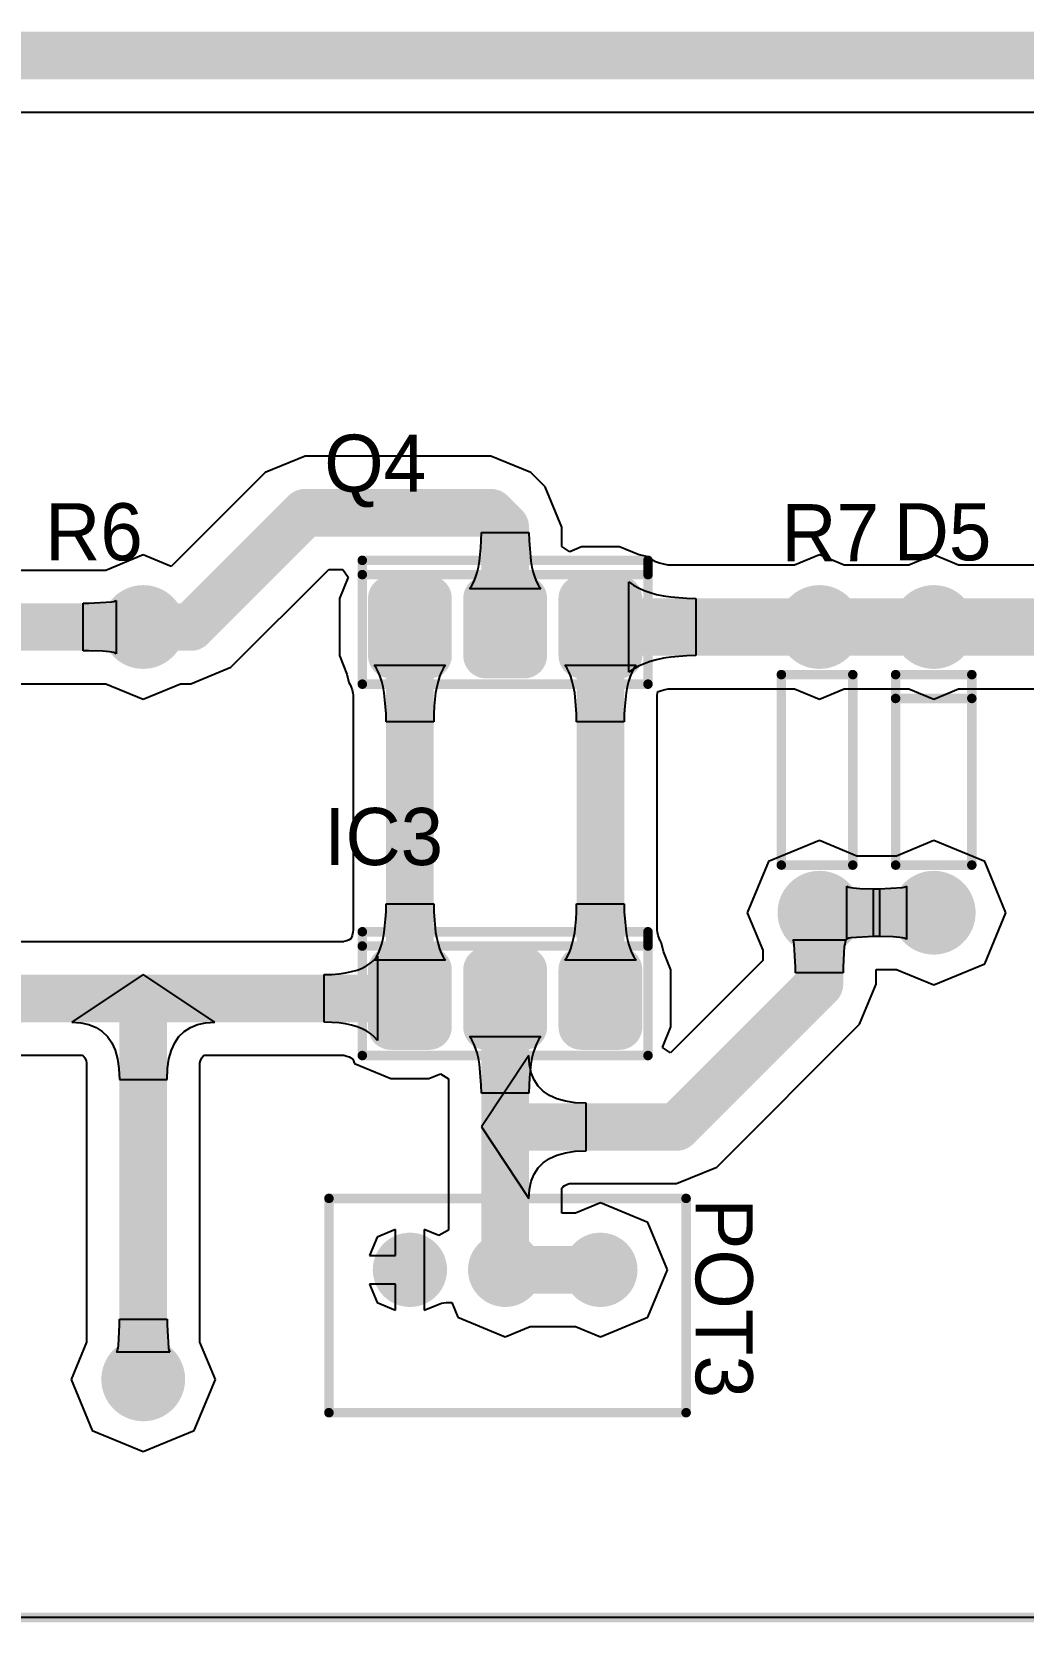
# Model space of a CAD drawing. Extents: x 0.99 to 6.92, y 0.99 to 4.95.
# Drawn here: x 2.013 to 3.054, y 0.995 to 2.665 of the extents above; entities that cross this region are included whole.
import ezdxf

# ---------------------------------------------------------------- set-up
doc = ezdxf.new("R2010")
doc.units = 0
doc.header["$MEASUREMENT"] = 0
for name, color, linetype in [('BOTTOMLAYER', 5, 'CONTINUOUS'), ('BOTTOMSOLDER', 6, 'CONTINUOUS'), ('MECHANICAL1', 6, 'CONTINUOUS'), ('MULTILAYER', 9, 'CONTINUOUS'), ('PADHOLELAYER', 156, 'CONTINUOUS'), ('TOPLAYER', 1, 'CONTINUOUS'), ('TOPOVERLAY', 2, 'CONTINUOUS'), ('TOPSOLDER', 216, 'CONTINUOUS')]:
    doc.layers.add(name, color=color, linetype=linetype)

msp = doc.modelspace()

# ---------------------------------------------------------------- linework, layer by layer
at = {"layer": 'BOTTOMLAYER'}
for p, q in [((1.8397, 2.5805), (3.4624, 2.5805)), ((2.3, 2.2195), (2.2579, 2.2021)), ((2.495, 2.2195), (2.3, 2.2195)), ((2.5371, 2.2021), (2.495, 2.2195)), ((2.2579, 2.2021), (2.1594, 2.1036)), ((2.5521, 2.1871), (2.5371, 2.2021)), ((2.5695, 2.145), (2.5521, 2.1871)), ((2.4849, 2.131), (2.485, 2.1394)), ((2.485, 2.1394), (2.535, 2.1394)), ((2.535, 2.1394), (2.5351, 2.131)), ((2.5695, 2.1246), (2.5695, 2.145)), ((2.483, 2.1091), (2.4845, 2.1232)), ((2.4845, 2.1232), (2.4849, 2.131)), ((2.5351, 2.131), (2.537, 2.1091)), ((2.5778, 2.1191), (2.5695, 2.1246)), ((2.59, 2.1241), (2.5778, 2.1191)), ((2.63, 2.1241), (2.59, 2.1241)), ((2.6496, 2.116), (2.63, 2.1241)), ((2.13, 2.1158), (2.0908, 2.0995)), ((2.1594, 2.1036), (2.13, 2.1158)), ((2.4819, 2.1029), (2.483, 2.1091)), ((2.537, 2.1091), (2.5381, 2.1029)), ((2.6585, 2.1141), (2.6496, 2.116)), ((2.662, 2.1116), (2.6585, 2.1141)), ((2.6647, 2.1101), (2.662, 2.1116)), ((2.668, 2.1086), (2.6647, 2.1101)), ((2.672, 2.1072), (2.668, 2.1086)), ((2.6767, 2.1059), (2.672, 2.1072)), ((2.681, 2.1049), (2.6767, 2.1059)), ((2.8139, 2.1049), (2.681, 2.1049)), ((2.84, 2.1158), (2.8139, 2.1049)), ((2.8661, 2.1049), (2.84, 2.1158)), ((2.9339, 2.1049), (2.8661, 2.1049)), ((2.96, 2.1158), (2.9339, 2.1049)), ((2.9861, 2.1049), (2.96, 2.1158)), ((3.48, 2.1049), (2.9861, 2.1049)), ((2.0908, 2.0995), (1.8492, 2.0995)), ((2.2221, 1.9979), (2.3247, 2.1005)), ((2.3247, 2.1005), (2.3395, 2.1005)), ((2.3451, 2.0922), (2.3359, 2.07)), ((2.3395, 2.1005), (2.3451, 2.0922)), ((2.475, 2.0835), (2.4771, 2.0876)), ((2.4771, 2.0876), (2.4789, 2.0921)), ((2.4789, 2.0921), (2.4805, 2.0973)), ((2.4805, 2.0973), (2.4819, 2.1029)), ((2.5381, 2.1029), (2.5395, 2.0973)), ((2.5395, 2.0973), (2.5411, 2.0921)), ((2.5411, 2.0921), (2.5429, 2.0876)), ((2.5429, 2.0876), (2.545, 2.0835)), ((2.4726, 2.08), (2.475, 2.0835)), ((2.5474, 2.08), (2.4726, 2.08)), ((2.545, 2.0835), (2.5474, 2.08)), ((2.64, 1.9926), (2.64, 2.0874)), ((2.64, 2.0874), (2.6448, 2.0841)), ((2.6448, 2.0841), (2.6501, 2.0811)), ((2.6501, 2.0811), (2.6558, 2.0785)), ((2.6558, 2.0785), (2.6621, 2.0763)), ((2.6621, 2.0763), (2.6688, 2.0743)), ((2.6688, 2.0743), (2.6761, 2.0728)), ((2.6761, 2.0728), (2.6838, 2.0716)), ((2.6838, 2.0716), (2.7008, 2.0702)), ((2.0668, 2.015), (2.0668, 2.065)), ((2.0668, 2.065), (2.0728, 2.065)), ((2.0728, 2.065), (2.0971, 2.0665)), ((2.0971, 2.0665), (2.0991, 2.0669)), ((2.0991, 2.0669), (2.1006, 2.0674)), ((2.1006, 2.0674), (2.1014, 2.068)), ((2.1014, 2.068), (2.1014, 2.012)), ((2.3359, 2.07), (2.3359, 2.01)), ((2.7008, 2.0702), (2.7101, 2.07)), ((2.7101, 2.07), (2.7101, 2.01)), ((2.0728, 2.015), (2.0668, 2.015)), ((2.0875, 2.0145), (2.0728, 2.015)), ((2.0945, 2.0139), (2.0875, 2.0145)), ((2.0971, 2.0135), (2.0945, 2.0139)), ((2.0991, 2.0131), (2.0971, 2.0135)), ((2.1006, 2.0126), (2.0991, 2.0131)), ((2.1014, 2.012), (2.1006, 2.0126)), ((2.3359, 2.01), (2.3439, 1.9906)), ((2.6688, 2.0057), (2.6621, 2.0037)), ((2.6761, 2.0072), (2.6688, 2.0057)), ((2.6838, 2.0084), (2.6761, 2.0072)), ((2.7008, 2.0098), (2.6838, 2.0084)), ((2.7101, 2.01), (2.7008, 2.0098)), ((2.18, 1.9805), (2.2221, 1.9979)), ((2.3439, 1.9906), (2.3457, 1.9819)), ((2.375, 1.9965), (2.3726, 2)), ((2.3726, 2), (2.4474, 2)), ((2.3771, 1.9924), (2.375, 1.9965)), ((2.3789, 1.9879), (2.3771, 1.9924)), ((2.3805, 1.9827), (2.3789, 1.9879)), ((2.4411, 1.9879), (2.4395, 1.9827)), ((2.4429, 1.9924), (2.4411, 1.9879)), ((2.445, 1.9965), (2.4429, 1.9924)), ((2.4474, 2), (2.445, 1.9965)), ((2.575, 1.9965), (2.5726, 2)), ((2.5726, 2), (2.6474, 2)), ((2.5771, 1.9924), (2.575, 1.9965)), ((2.5789, 1.9879), (2.5771, 1.9924)), ((2.5805, 1.9827), (2.5789, 1.9879)), ((2.6411, 1.9879), (2.6395, 1.9827)), ((2.6448, 1.9959), (2.64, 1.9926)), ((2.6429, 1.9924), (2.6411, 1.9879)), ((2.645, 1.9965), (2.6429, 1.9924)), ((2.6501, 1.9989), (2.6448, 1.9959)), ((2.6474, 2), (2.645, 1.9965)), ((2.6558, 2.0015), (2.6501, 1.9989)), ((2.6621, 2.0037), (2.6558, 2.0015)), ((1.8492, 1.9805), (2.0908, 1.9805)), ((2.0908, 1.9805), (2.13, 1.9642)), ((2.13, 1.9642), (2.1692, 1.9805)), ((2.1692, 1.9805), (2.18, 1.9805)), ((2.3457, 1.9819), (2.347, 1.9799)), ((2.347, 1.9799), (2.3476, 1.9788)), ((2.3476, 1.9788), (2.3484, 1.9769)), ((2.3484, 1.9769), (2.3492, 1.9741)), ((2.3492, 1.9741), (2.3501, 1.9704)), ((2.3819, 1.9771), (2.3805, 1.9827)), ((2.383, 1.9709), (2.3819, 1.9771)), ((2.3849, 1.949), (2.383, 1.9709)), ((2.437, 1.9709), (2.4355, 1.9568)), ((2.4381, 1.9771), (2.437, 1.9709)), ((2.4395, 1.9827), (2.4381, 1.9771)), ((2.5819, 1.9771), (2.5805, 1.9827)), ((2.583, 1.9709), (2.5819, 1.9771)), ((2.5849, 1.949), (2.583, 1.9709)), ((2.637, 1.9709), (2.6355, 1.9568)), ((2.6381, 1.9771), (2.637, 1.9709)), ((2.6395, 1.9827), (2.6381, 1.9771)), ((2.6699, 1.9704), (2.6703, 1.9722)), ((2.6703, 1.9722), (2.672, 1.9728)), ((2.672, 1.9728), (2.6767, 1.9741)), ((2.6767, 1.9741), (2.681, 1.9751)), ((2.681, 1.9751), (2.8139, 1.9751)), ((2.8139, 1.9751), (2.84, 1.9642)), ((2.84, 1.9642), (2.8661, 1.9751)), ((2.8661, 1.9751), (2.9339, 1.9751)), ((2.9339, 1.9751), (2.96, 1.9642)), ((2.96, 1.9642), (2.9861, 1.9751)), ((2.9861, 1.9751), (3.2308, 1.9751)), ((2.3501, 1.9704), (2.3505, 1.9684)), ((2.3505, 1.9684), (2.3505, 1.7216)), ((2.4355, 1.9568), (2.4351, 1.949)), ((2.6355, 1.9568), (2.6351, 1.949)), ((2.6695, 1.9684), (2.6699, 1.9704)), ((2.6695, 1.7216), (2.6695, 1.9684)), ((2.385, 1.9406), (2.3849, 1.949)), ((2.435, 1.9406), (2.385, 1.9406)), ((2.4351, 1.949), (2.435, 1.9406)), ((2.585, 1.9406), (2.5849, 1.949)), ((2.635, 1.9406), (2.585, 1.9406)), ((2.6351, 1.949), (2.635, 1.9406)), ((2.84, 1.8158), (2.7864, 1.7936)), ((2.8792, 1.7995), (2.84, 1.8158)), ((2.96, 1.8158), (2.9208, 1.7995)), ((3.0136, 1.7936), (2.96, 1.8158)), ((2.7864, 1.7936), (2.7642, 1.74)), ((2.9208, 1.7995), (2.8792, 1.7995)), ((3.0358, 1.74), (3.0136, 1.7936)), ((2.8686, 1.712), (2.8686, 1.768)), ((2.8686, 1.768), (2.8694, 1.7674)), ((2.8694, 1.7674), (2.8709, 1.7669)), ((2.8709, 1.7669), (2.8729, 1.7665)), ((2.8729, 1.7665), (2.8755, 1.7661)), ((2.8755, 1.7661), (2.8825, 1.7655)), ((2.8825, 1.7655), (2.8972, 1.765)), ((2.8968, 1.715), (2.8968, 1.765)), ((2.8968, 1.765), (2.9028, 1.765)), ((2.8972, 1.765), (2.9032, 1.765)), ((2.9028, 1.765), (2.9271, 1.7665)), ((2.9032, 1.765), (2.9032, 1.715)), ((2.9271, 1.7665), (2.9291, 1.7669)), ((2.9291, 1.7669), (2.9306, 1.7674)), ((2.9306, 1.7674), (2.9314, 1.768)), ((2.9314, 1.768), (2.9314, 1.712)), ((2.3845, 1.7332), (2.3849, 1.741)), ((2.3849, 1.741), (2.385, 1.7494)), ((2.385, 1.7494), (2.435, 1.7494)), ((2.435, 1.7494), (2.4351, 1.741)), ((2.4351, 1.741), (2.437, 1.7191)), ((2.5845, 1.7332), (2.5849, 1.741)), ((2.5849, 1.741), (2.585, 1.7494)), ((2.585, 1.7494), (2.635, 1.7494)), ((2.635, 1.7494), (2.6351, 1.741)), ((2.6351, 1.741), (2.637, 1.7191)), ((2.7642, 1.74), (2.7805, 1.7008)), ((3.0136, 1.6864), (3.0358, 1.74)), ((2.3505, 1.7216), (2.3501, 1.7196)), ((2.383, 1.7191), (2.3845, 1.7332)), ((2.583, 1.7191), (2.5845, 1.7332)), ((2.6699, 1.7196), (2.6695, 1.7216)), ((2.3405, 1.7095), (1.8361, 1.7095)), ((2.3407, 1.7096), (2.3405, 1.7095)), ((2.3439, 1.7105), (2.3407, 1.7096)), ((2.3463, 1.7115), (2.3439, 1.7105)), ((2.348, 1.7124), (2.3463, 1.7115)), ((2.3481, 1.7124), (2.348, 1.7124)), ((2.3484, 1.7131), (2.3481, 1.7124)), ((2.3492, 1.7159), (2.3484, 1.7131)), ((2.3501, 1.7196), (2.3492, 1.7159)), ((2.3789, 1.7021), (2.3805, 1.7073)), ((2.3805, 1.7073), (2.3819, 1.7129)), ((2.3819, 1.7129), (2.383, 1.7191)), ((2.437, 1.7191), (2.4381, 1.7129)), ((2.4381, 1.7129), (2.4395, 1.7073)), ((2.4395, 1.7073), (2.4411, 1.7021)), ((2.5789, 1.7021), (2.5805, 1.7073)), ((2.5805, 1.7073), (2.5819, 1.7129)), ((2.5819, 1.7129), (2.583, 1.7191)), ((2.637, 1.7191), (2.6381, 1.7129)), ((2.6381, 1.7129), (2.6395, 1.7073)), ((2.6395, 1.7073), (2.6411, 1.7021)), ((2.6708, 1.7159), (2.6699, 1.7196)), ((2.6716, 1.7131), (2.6708, 1.7159)), ((2.6724, 1.7112), (2.6716, 1.7131)), ((2.673, 1.7101), (2.6724, 1.7112)), ((2.6743, 1.7081), (2.673, 1.7101)), ((2.6761, 1.6994), (2.6743, 1.7081)), ((2.8126, 1.7106), (2.812, 1.7114)), ((2.812, 1.7114), (2.868, 1.7114)), ((2.8131, 1.7091), (2.8126, 1.7106)), ((2.8135, 1.7071), (2.8131, 1.7091)), ((2.815, 1.6828), (2.8135, 1.7071)), ((2.8661, 1.7045), (2.8655, 1.6975)), ((2.8665, 1.7071), (2.8661, 1.7045)), ((2.8669, 1.7091), (2.8665, 1.7071)), ((2.8674, 1.7106), (2.8669, 1.7091)), ((2.868, 1.7114), (2.8674, 1.7106)), ((2.8694, 1.7126), (2.8686, 1.712)), ((2.8709, 1.7131), (2.8694, 1.7126)), ((2.8729, 1.7135), (2.8709, 1.7131)), ((2.8972, 1.715), (2.8729, 1.7135)), ((2.9028, 1.715), (2.8968, 1.715)), ((2.9032, 1.715), (2.8972, 1.715)), ((2.9175, 1.7145), (2.9028, 1.715)), ((2.9245, 1.7139), (2.9175, 1.7145)), ((2.9271, 1.7135), (2.9245, 1.7139)), ((2.9291, 1.7131), (2.9271, 1.7135)), ((2.9306, 1.7126), (2.9291, 1.7131)), ((2.9314, 1.712), (2.9306, 1.7126)), ((2.3646, 1.6844), (2.3689, 1.6873)), ((2.3689, 1.6873), (2.3726, 1.6905)), ((2.3726, 1.6905), (2.3758, 1.6942)), ((2.3726, 1.69), (2.375, 1.6935)), ((2.4474, 1.69), (2.3726, 1.69)), ((2.375, 1.6935), (2.3771, 1.6976)), ((2.3758, 1.6942), (2.3758, 1.6058)), ((2.3771, 1.6976), (2.3789, 1.7021)), ((2.4411, 1.7021), (2.4429, 1.6976)), ((2.4429, 1.6976), (2.445, 1.6935)), ((2.445, 1.6935), (2.4474, 1.69)), ((2.5726, 1.69), (2.575, 1.6935)), ((2.6474, 1.69), (2.5726, 1.69)), ((2.575, 1.6935), (2.5771, 1.6976)), ((2.5771, 1.6976), (2.5789, 1.7021)), ((2.6411, 1.7021), (2.6429, 1.6976)), ((2.6429, 1.6976), (2.645, 1.6935)), ((2.645, 1.6935), (2.6474, 1.69)), ((2.6841, 1.68), (2.6761, 1.6994)), ((2.7805, 1.6897), (2.6837, 1.5929)), ((2.7805, 1.7008), (2.7805, 1.6897)), ((2.8655, 1.6975), (2.865, 1.6828)), ((2.13, 1.675), (2.055, 1.625)), ((2.205, 1.625), (2.13, 1.675)), ((2.13, 1.675), (2.13, 1.675)), ((2.13, 1.675), (2.13, 1.675)), ((2.13, 1.675), (2.13, 1.675)), ((2.13, 1.675), (2.13, 1.675)), ((2.13, 1.675), (2.13, 1.675)), ((2.13, 1.675), (2.13, 1.675)), ((2.13, 1.675), (2.13, 1.675)), ((2.13, 1.675), (2.13, 1.675)), ((2.13, 1.675), (2.13, 1.675)), ((2.13, 1.675), (2.13, 1.675)), ((2.3199, 1.675), (2.3279, 1.6752)), ((2.3199, 1.625), (2.3199, 1.675)), ((2.3279, 1.6752), (2.3354, 1.6758)), ((2.3354, 1.6758), (2.3423, 1.6767)), ((2.3423, 1.6767), (2.3486, 1.6781)), ((2.3486, 1.6781), (2.3545, 1.6798)), ((2.3545, 1.6798), (2.3598, 1.6819)), ((2.3598, 1.6819), (2.3646, 1.6844)), ((2.6841, 1.62), (2.6841, 1.68)), ((2.815, 1.6768), (2.815, 1.6828)), ((2.865, 1.6768), (2.815, 1.6768)), ((2.865, 1.6828), (2.865, 1.6768)), ((2.8995, 1.665), (2.8995, 1.6805)), ((2.8995, 1.6805), (2.9208, 1.6805)), ((2.9208, 1.6805), (2.96, 1.6642)), ((2.96, 1.6642), (3.0136, 1.6864)), ((2.8821, 1.6229), (2.8995, 1.665)), ((2.055, 1.625), (2.0645, 1.6244)), ((2.0645, 1.6244), (2.073, 1.6226)), ((2.073, 1.6226), (2.0805, 1.6196)), ((2.1795, 1.6196), (2.187, 1.6226)), ((2.187, 1.6226), (2.1955, 1.6244)), ((2.1955, 1.6244), (2.205, 1.625)), ((2.3279, 1.6248), (2.3199, 1.625)), ((2.3354, 1.6242), (2.3279, 1.6248)), ((2.3423, 1.6233), (2.3354, 1.6242)), ((2.3486, 1.6219), (2.3423, 1.6233)), ((2.3545, 1.6202), (2.3486, 1.6219)), ((2.3598, 1.6181), (2.3545, 1.6202)), ((2.6752, 1.5986), (2.6841, 1.62)), ((2.7321, 1.4729), (2.8821, 1.6229)), ((2.0805, 1.6196), (2.087, 1.6154)), ((2.087, 1.6154), (2.0925, 1.61)), ((2.0925, 1.61), (2.097, 1.6034)), ((2.097, 1.6034), (2.1005, 1.5956)), ((2.1595, 1.5956), (2.163, 1.6034)), ((2.163, 1.6034), (2.1675, 1.61)), ((2.1675, 1.61), (2.173, 1.6154)), ((2.173, 1.6154), (2.1795, 1.6196)), ((2.3646, 1.6156), (2.3598, 1.6181)), ((2.3689, 1.6127), (2.3646, 1.6156)), ((2.3726, 1.6095), (2.3689, 1.6127)), ((2.3758, 1.6058), (2.3726, 1.6095)), ((2.475, 1.6065), (2.4726, 1.61)), ((2.4726, 1.61), (2.5474, 1.61)), ((2.4771, 1.6024), (2.475, 1.6065)), ((2.545, 1.6065), (2.5429, 1.6024)), ((2.5474, 1.61), (2.545, 1.6065)), ((1.8361, 1.5905), (2.0658, 1.5905)), ((2.0658, 1.5905), (2.0666, 1.5899)), ((2.0666, 1.5899), (2.0675, 1.5891)), ((2.0675, 1.5891), (2.0686, 1.5875)), ((2.0686, 1.5875), (2.0699, 1.5845)), ((2.1005, 1.5956), (2.103, 1.5866)), ((2.103, 1.5866), (2.1045, 1.5764)), ((2.1555, 1.5764), (2.157, 1.5866)), ((2.157, 1.5866), (2.1595, 1.5956)), ((2.1901, 1.5845), (2.1914, 1.5875)), ((2.1914, 1.5875), (2.1925, 1.5891)), ((2.1925, 1.5891), (2.1934, 1.5899)), ((2.1934, 1.5899), (2.1942, 1.5905)), ((2.1942, 1.5905), (2.3405, 1.5905)), ((2.3405, 1.5905), (2.3407, 1.5904)), ((2.3407, 1.5904), (2.3439, 1.5895)), ((2.3439, 1.5895), (2.3463, 1.5885)), ((2.3463, 1.5885), (2.348, 1.5876)), ((2.348, 1.5876), (2.349, 1.5869)), ((2.349, 1.5869), (2.3497, 1.5864)), ((2.4789, 1.5979), (2.4771, 1.6024)), ((2.4805, 1.5927), (2.4789, 1.5979)), ((2.4819, 1.5871), (2.4805, 1.5927)), ((2.483, 1.5809), (2.4819, 1.5871)), ((2.535, 1.59), (2.485, 1.515)), ((2.5356, 1.5805), (2.535, 1.59)), ((2.5381, 1.5871), (2.537, 1.5809)), ((2.5395, 1.5927), (2.5381, 1.5871)), ((2.5411, 1.5979), (2.5395, 1.5927)), ((2.5429, 1.6024), (2.5411, 1.5979)), ((2.6837, 1.5929), (2.6752, 1.5986)), ((2.0699, 1.5845), (2.0705, 1.5824)), ((2.0705, 1.5824), (2.0705, 1.2892)), ((2.1045, 1.5764), (2.105, 1.565)), ((2.155, 1.565), (2.1555, 1.5764)), ((2.1895, 1.5824), (2.1901, 1.5845)), ((2.1895, 1.2892), (2.1895, 1.5824)), ((2.3497, 1.5864), (2.3499, 1.5861)), ((2.3499, 1.5861), (2.3517, 1.5817)), ((2.3517, 1.5817), (2.39, 1.5659)), ((2.43, 1.5659), (2.4422, 1.5709)), ((2.4422, 1.5709), (2.4505, 1.5654)), ((2.4849, 1.559), (2.483, 1.5809)), ((2.537, 1.5809), (2.5355, 1.5668)), ((2.5374, 1.572), (2.5356, 1.5805)), ((2.5404, 1.5645), (2.5374, 1.572)), ((2.105, 1.565), (2.155, 1.565)), ((2.39, 1.5659), (2.43, 1.5659)), ((2.4505, 1.5654), (2.4505, 1.515)), ((2.485, 1.5506), (2.4849, 1.559)), ((2.5351, 1.559), (2.535, 1.5506)), ((2.5355, 1.5668), (2.5351, 1.559)), ((2.5446, 1.558), (2.5404, 1.5645)), ((2.55, 1.5525), (2.5446, 1.558)), ((2.535, 1.5506), (2.485, 1.5506)), ((2.5566, 1.548), (2.55, 1.5525)), ((2.5644, 1.5445), (2.5566, 1.548)), ((2.5734, 1.542), (2.5644, 1.5445)), ((2.5836, 1.5405), (2.5734, 1.542)), ((2.595, 1.54), (2.5836, 1.5405)), ((2.595, 1.49), (2.595, 1.54)), ((2.4505, 1.515), (2.4505, 1.4065)), ((2.485, 1.515), (2.485, 1.515)), ((2.485, 1.515), (2.485, 1.515)), ((2.485, 1.515), (2.485, 1.515)), ((2.485, 1.515), (2.485, 1.515)), ((2.485, 1.515), (2.485, 1.515)), ((2.485, 1.515), (2.485, 1.515)), ((2.485, 1.515), (2.485, 1.515)), ((2.485, 1.515), (2.485, 1.515)), ((2.485, 1.515), (2.485, 1.515)), ((2.485, 1.515), (2.485, 1.515)), ((2.485, 1.515), (2.535, 1.44)), ((2.5644, 1.4855), (2.5734, 1.488)), ((2.5734, 1.488), (2.5836, 1.4895)), ((2.5836, 1.4895), (2.595, 1.49)), ((2.5404, 1.4655), (2.5446, 1.472)), ((2.5446, 1.472), (2.55, 1.4775)), ((2.55, 1.4775), (2.5566, 1.482)), ((2.5566, 1.482), (2.5644, 1.4855)), ((2.69, 1.4555), (2.7321, 1.4729)), ((2.5356, 1.4495), (2.5374, 1.458)), ((2.5374, 1.458), (2.5404, 1.4655)), ((2.5709, 1.4525), (2.5725, 1.4536)), ((2.5725, 1.4536), (2.5755, 1.4549)), ((2.5755, 1.4549), (2.5776, 1.4555)), ((2.5776, 1.4555), (2.69, 1.4555)), ((2.535, 1.44), (2.5356, 1.4495)), ((2.5695, 1.4508), (2.5701, 1.4516)), ((2.5695, 1.4245), (2.5695, 1.4508)), ((2.5701, 1.4516), (2.5709, 1.4525)), ((2.5839, 1.4245), (2.5695, 1.4245)), ((2.61, 1.4354), (2.5839, 1.4245)), ((2.6597, 1.4147), (2.61, 1.4354)), ((2.395, 1.4075), (2.3756, 1.3994)), ((2.395, 1.38), (2.395, 1.4075)), ((2.4405, 1.4011), (2.425, 1.4075)), ((2.425, 1.4075), (2.425, 1.365)), ((2.4505, 1.4065), (2.4405, 1.4011)), ((2.6804, 1.365), (2.6597, 1.4147)), ((2.3756, 1.3994), (2.3675, 1.38)), ((2.3675, 1.38), (2.395, 1.38)), ((2.425, 1.365), (2.425, 1.3225)), ((2.6597, 1.3153), (2.6804, 1.365)), ((2.395, 1.35), (2.3675, 1.35)), ((2.3675, 1.35), (2.3756, 1.3306)), ((2.395, 1.3225), (2.395, 1.35)), ((2.3756, 1.3306), (2.395, 1.3225)), ((2.425, 1.3225), (2.4433, 1.3301)), ((2.4433, 1.3301), (2.4481, 1.3306)), ((2.4481, 1.3306), (2.4539, 1.3306)), ((2.4539, 1.3306), (2.4603, 1.3153)), ((2.1045, 1.2925), (2.105, 1.3072)), ((2.105, 1.3132), (2.155, 1.3132)), ((2.105, 1.3072), (2.105, 1.3132)), ((2.155, 1.3132), (2.155, 1.3072)), ((2.155, 1.3072), (2.1565, 1.2829)), ((2.4603, 1.3153), (2.51, 1.2946)), ((2.51, 1.2946), (2.5361, 1.3055)), ((2.5361, 1.3055), (2.5839, 1.3055)), ((2.5839, 1.3055), (2.61, 1.2946)), ((2.61, 1.2946), (2.6597, 1.3153)), ((2.0705, 1.2892), (2.0542, 1.25)), ((2.1039, 1.2855), (2.1045, 1.2925)), ((2.2058, 1.25), (2.1895, 1.2892)), ((2.102, 1.2786), (2.1026, 1.2794)), ((2.158, 1.2786), (2.102, 1.2786)), ((2.1026, 1.2794), (2.1031, 1.2809)), ((2.1031, 1.2809), (2.1035, 1.2829)), ((2.1035, 1.2829), (2.1039, 1.2855)), ((2.1565, 1.2829), (2.1569, 1.2809)), ((2.1569, 1.2809), (2.1574, 1.2794)), ((2.1574, 1.2794), (2.158, 1.2786)), ((2.0542, 1.25), (2.0764, 1.1964)), ((2.1836, 1.1964), (2.2058, 1.25)), ((2.0764, 1.1964), (2.13, 1.1742)), ((2.13, 1.1742), (2.1836, 1.1964)), ((6.91, 1), (1, 1))]:
    msp.add_line(p, q, dxfattribs=at)
for points, const_width in [([(1.825, 2.64), (3.53, 2.64)], 0.05), ([(2.18, 2.04), (2.3, 2.16)], 0.05), ([(2.3, 2.16), (2.495, 2.16)], 0.05), ([(2.495, 2.16), (2.51, 2.145)], 0.05), ([(2.51, 2.04), (2.51, 2.145)], 0.05), ([(1.81, 2.04), (2.13, 2.04)], 0.05), ([(2.13, 2.04), (2.18, 2.04)], 0.05), ([(2.41, 1.65), (2.41, 2.04)], 0.05), ([(2.61, 2.04), (2.84, 2.04)], 0.06), ([(2.61, 1.65), (2.61, 2.04)], 0.05), ([(2.84, 2.04), (2.96, 2.04)], 0.06), ([(2.96, 2.04), (3.27, 2.04)], 0.06), ([(2.84, 1.74), (2.96, 1.74)], 0.05), ([(2.84, 1.665), (2.84, 1.74)], 0.05), ([(2.69, 1.515), (2.84, 1.665)], 0.05), ([(1.81, 1.65), (2.13, 1.65)], 0.05), ([(2.13, 1.65), (2.41, 1.65)], 0.05), ([(2.13, 1.25), (2.13, 1.65)], 0.05), ([(2.51, 1.515), (2.51, 1.65)], 0.05), ([(2.51, 1.515), (2.69, 1.515)], 0.05), ([(2.51, 1.365), (2.51, 1.515)], 0.05), ([(2.51, 1.365), (2.61, 1.365)], 0.05)]:
    msp.add_lwpolyline(points, dxfattribs=dict(at, const_width=const_width))
for points, const_width in [([(2.2875, 2.16, 1), (2.3125, 2.16, 1)], 0.025), ([(2.2875, 2.16, 1), (2.3125, 2.16, 1)], 0.025), ([(2.4825, 2.16, 1), (2.5075, 2.16, 1)], 0.025), ([(2.4825, 2.16, 1), (2.5075, 2.16, 1)], 0.025), ([(2.4975, 2.145, 1), (2.5225, 2.145, 1)], 0.025), ([(2.4975, 2.145, 1), (2.5225, 2.145, 1)], 0.025), ([(2.38, 2.07, 1), (2.4, 2.07, 1)], 0.02), ([(2.42, 2.07, 1), (2.44, 2.07, 1)], 0.02), ([(2.48, 2.07, 1), (2.5, 2.07, 1)], 0.02), ([(2.52, 2.07, 1), (2.54, 2.07, 1)], 0.02), ([(2.58, 2.07, 1), (2.6, 2.07, 1)], 0.02), ([(2.62, 2.07, 1), (2.64, 2.07, 1)], 0.02), ([(2.11, 2.04, 1), (2.15, 2.04, 1)], 0.04), ([(2.82, 2.04, 1), (2.86, 2.04, 1)], 0.04), ([(2.94, 2.04, 1), (2.98, 2.04, 1)], 0.04), ([(2.1175, 2.04, 1), (2.1425, 2.04, 1)], 0.025), ([(2.1175, 2.04, 1), (2.1425, 2.04, 1)], 0.025), ([(2.1675, 2.04, 1), (2.1925, 2.04, 1)], 0.025), ([(2.1675, 2.04, 1), (2.1925, 2.04, 1)], 0.025), ([(2.3975, 2.04, 1), (2.4225, 2.04, 1)], 0.025), ([(2.4975, 2.04, 1), (2.5225, 2.04, 1)], 0.025), ([(2.595, 2.04, 1), (2.625, 2.04, 1)], 0.03), ([(2.5975, 2.04, 1), (2.6225, 2.04, 1)], 0.025), ([(2.825, 2.04, 1), (2.855, 2.04, 1)], 0.03), ([(2.825, 2.04, 1), (2.855, 2.04, 1)], 0.03), ([(2.945, 2.04, 1), (2.975, 2.04, 1)], 0.03), ([(2.945, 2.04, 1), (2.975, 2.04, 1)], 0.03), ([(2.38, 2.01, 1), (2.4, 2.01, 1)], 0.02), ([(2.42, 2.01, 1), (2.44, 2.01, 1)], 0.02), ([(2.48, 2.01, 1), (2.5, 2.01, 1)], 0.02), ([(2.52, 2.01, 1), (2.54, 2.01, 1)], 0.02), ([(2.58, 2.01, 1), (2.6, 2.01, 1)], 0.02), ([(2.62, 2.01, 1), (2.64, 2.01, 1)], 0.02), ([(2.82, 1.74, 1), (2.86, 1.74, 1)], 0.04), ([(2.94, 1.74, 1), (2.98, 1.74, 1)], 0.04), ([(2.8275, 1.74, 1), (2.8525, 1.74, 1)], 0.025), ([(2.8275, 1.74, 1), (2.8525, 1.74, 1)], 0.025), ([(2.9475, 1.74, 1), (2.9725, 1.74, 1)], 0.025), ([(2.38, 1.68, 1), (2.4, 1.68, 1)], 0.02), ([(2.42, 1.68, 1), (2.44, 1.68, 1)], 0.02), ([(2.48, 1.68, 1), (2.5, 1.68, 1)], 0.02), ([(2.52, 1.68, 1), (2.54, 1.68, 1)], 0.02), ([(2.58, 1.68, 1), (2.6, 1.68, 1)], 0.02), ([(2.62, 1.68, 1), (2.64, 1.68, 1)], 0.02), ([(2.8275, 1.665, 1), (2.8525, 1.665, 1)], 0.025), ([(2.8275, 1.665, 1), (2.8525, 1.665, 1)], 0.025), ([(2.1175, 1.65, 1), (2.1425, 1.65, 1)], 0.025), ([(2.1175, 1.65, 1), (2.1425, 1.65, 1)], 0.025), ([(2.1175, 1.65, 1), (2.1425, 1.65, 1)], 0.025), ([(2.3975, 1.65, 1), (2.4225, 1.65, 1)], 0.025), ([(2.3975, 1.65, 1), (2.4225, 1.65, 1)], 0.025), ([(2.4975, 1.65, 1), (2.5225, 1.65, 1)], 0.025), ([(2.5975, 1.65, 1), (2.6225, 1.65, 1)], 0.025), ([(2.38, 1.62, 1), (2.4, 1.62, 1)], 0.02), ([(2.42, 1.62, 1), (2.44, 1.62, 1)], 0.02), ([(2.48, 1.62, 1), (2.5, 1.62, 1)], 0.02), ([(2.52, 1.62, 1), (2.54, 1.62, 1)], 0.02), ([(2.58, 1.62, 1), (2.6, 1.62, 1)], 0.02), ([(2.62, 1.62, 1), (2.64, 1.62, 1)], 0.02), ([(2.4975, 1.515, 1), (2.5225, 1.515, 1)], 0.025), ([(2.4975, 1.515, 1), (2.5225, 1.515, 1)], 0.025), ([(2.4975, 1.515, 1), (2.5225, 1.515, 1)], 0.025), ([(2.6775, 1.515, 1), (2.7025, 1.515, 1)], 0.025), ([(2.6775, 1.515, 1), (2.7025, 1.515, 1)], 0.025), ([(2.3925, 1.365, 1), (2.4275, 1.365, 1)], 0.035), ([(2.4925, 1.365, 1), (2.5275, 1.365, 1)], 0.035), ([(2.4975, 1.365, 1), (2.5225, 1.365, 1)], 0.025), ([(2.4975, 1.365, 1), (2.5225, 1.365, 1)], 0.025), ([(2.5925, 1.365, 1), (2.6275, 1.365, 1)], 0.035), ([(2.5975, 1.365, 1), (2.6225, 1.365, 1)], 0.025), ([(2.11, 1.25, 1), (2.15, 1.25, 1)], 0.04), ([(2.1175, 1.25, 1), (2.1425, 1.25, 1)], 0.025)]:
    msp.add_lwpolyline(points, format="xyb", close=True, dxfattribs=dict(at, const_width=const_width))
for points in [[(2.39, 1.99), (2.43, 1.99), (2.39, 2.09), (2.43, 2.09)], [(2.49, 1.99), (2.53, 1.99), (2.49, 2.09), (2.53, 2.09)], [(2.59, 1.99), (2.63, 1.99), (2.59, 2.09), (2.63, 2.09)], [(2.37, 2.01), (2.45, 2.01), (2.37, 2.07), (2.45, 2.07)], [(2.47, 2.01), (2.55, 2.01), (2.47, 2.07), (2.55, 2.07)], [(2.57, 2.01), (2.65, 2.01), (2.57, 2.07), (2.65, 2.07)], [(2.39, 1.6), (2.43, 1.6), (2.39, 1.7), (2.43, 1.7)], [(2.49, 1.6), (2.53, 1.6), (2.49, 1.7), (2.53, 1.7)], [(2.59, 1.6), (2.63, 1.6), (2.59, 1.7), (2.63, 1.7)], [(2.37, 1.62), (2.45, 1.62), (2.37, 1.68), (2.45, 1.68)], [(2.47, 1.62), (2.55, 1.62), (2.47, 1.68), (2.55, 1.68)], [(2.57, 1.62), (2.65, 1.62), (2.57, 1.68), (2.65, 1.68)]]:
    msp.add_solid(points, dxfattribs=at)
at = {"layer": 'BOTTOMSOLDER'}
for points, const_width in [([(2.378, 2.07, 1), (2.402, 2.07, 1)], 0.024), ([(2.418, 2.07, 1), (2.442, 2.07, 1)], 0.024), ([(2.478, 2.07, 1), (2.502, 2.07, 1)], 0.024), ([(2.518, 2.07, 1), (2.542, 2.07, 1)], 0.024), ([(2.578, 2.07, 1), (2.602, 2.07, 1)], 0.024), ([(2.618, 2.07, 1), (2.642, 2.07, 1)], 0.024), ([(2.108, 2.04, 1), (2.152, 2.04, 1)], 0.044), ([(2.818, 2.04, 1), (2.862, 2.04, 1)], 0.044), ([(2.938, 2.04, 1), (2.982, 2.04, 1)], 0.044), ([(2.378, 2.01, 1), (2.402, 2.01, 1)], 0.024), ([(2.418, 2.01, 1), (2.442, 2.01, 1)], 0.024), ([(2.478, 2.01, 1), (2.502, 2.01, 1)], 0.024), ([(2.518, 2.01, 1), (2.542, 2.01, 1)], 0.024), ([(2.578, 2.01, 1), (2.602, 2.01, 1)], 0.024), ([(2.618, 2.01, 1), (2.642, 2.01, 1)], 0.024), ([(2.818, 1.74, 1), (2.862, 1.74, 1)], 0.044), ([(2.938, 1.74, 1), (2.982, 1.74, 1)], 0.044), ([(2.378, 1.68, 1), (2.402, 1.68, 1)], 0.024), ([(2.418, 1.68, 1), (2.442, 1.68, 1)], 0.024), ([(2.478, 1.68, 1), (2.502, 1.68, 1)], 0.024), ([(2.518, 1.68, 1), (2.542, 1.68, 1)], 0.024), ([(2.578, 1.68, 1), (2.602, 1.68, 1)], 0.024), ([(2.618, 1.68, 1), (2.642, 1.68, 1)], 0.024), ([(2.378, 1.62, 1), (2.402, 1.62, 1)], 0.024), ([(2.418, 1.62, 1), (2.442, 1.62, 1)], 0.024), ([(2.478, 1.62, 1), (2.502, 1.62, 1)], 0.024), ([(2.518, 1.62, 1), (2.542, 1.62, 1)], 0.024), ([(2.578, 1.62, 1), (2.602, 1.62, 1)], 0.024), ([(2.618, 1.62, 1), (2.642, 1.62, 1)], 0.024), ([(2.3905, 1.365, 1), (2.4295, 1.365, 1)], 0.039), ([(2.4905, 1.365, 1), (2.5295, 1.365, 1)], 0.039), ([(2.5905, 1.365, 1), (2.6295, 1.365, 1)], 0.039), ([(2.108, 1.25, 1), (2.152, 1.25, 1)], 0.044)]:
    msp.add_lwpolyline(points, format="xyb", close=True, dxfattribs=dict(at, const_width=const_width))
for points in [[(2.39, 1.986), (2.43, 1.986), (2.39, 2.094), (2.43, 2.094)], [(2.49, 1.986), (2.53, 1.986), (2.49, 2.094), (2.53, 2.094)], [(2.59, 1.986), (2.63, 1.986), (2.59, 2.094), (2.63, 2.094)], [(2.366, 2.01), (2.454, 2.01), (2.366, 2.07), (2.454, 2.07)], [(2.466, 2.01), (2.554, 2.01), (2.466, 2.07), (2.554, 2.07)], [(2.566, 2.01), (2.654, 2.01), (2.566, 2.07), (2.654, 2.07)], [(2.39, 1.596), (2.43, 1.596), (2.39, 1.704), (2.43, 1.704)], [(2.49, 1.596), (2.53, 1.596), (2.49, 1.704), (2.53, 1.704)], [(2.59, 1.596), (2.63, 1.596), (2.59, 1.704), (2.63, 1.704)], [(2.366, 1.62), (2.454, 1.62), (2.366, 1.68), (2.454, 1.68)], [(2.466, 1.62), (2.554, 1.62), (2.466, 1.68), (2.554, 1.68)], [(2.566, 1.62), (2.654, 1.62), (2.566, 1.68), (2.654, 1.68)]]:
    msp.add_solid(points, dxfattribs=at)
at = {"layer": 'MECHANICAL1', "const_width": 0.01}
msp.add_lwpolyline([(1, 1), (6.91, 1)], dxfattribs=at)
at = {"layer": 'MULTILAYER'}
for points, const_width in [([(2.38, 2.07, 1), (2.4, 2.07, 1)], 0.02), ([(2.42, 2.07, 1), (2.44, 2.07, 1)], 0.02), ([(2.48, 2.07, 1), (2.5, 2.07, 1)], 0.02), ([(2.52, 2.07, 1), (2.54, 2.07, 1)], 0.02), ([(2.58, 2.07, 1), (2.6, 2.07, 1)], 0.02), ([(2.62, 2.07, 1), (2.64, 2.07, 1)], 0.02), ([(2.11, 2.04, 1), (2.15, 2.04, 1)], 0.04), ([(2.82, 2.04, 1), (2.86, 2.04, 1)], 0.04), ([(2.94, 2.04, 1), (2.98, 2.04, 1)], 0.04), ([(2.38, 2.01, 1), (2.4, 2.01, 1)], 0.02), ([(2.42, 2.01, 1), (2.44, 2.01, 1)], 0.02), ([(2.48, 2.01, 1), (2.5, 2.01, 1)], 0.02), ([(2.52, 2.01, 1), (2.54, 2.01, 1)], 0.02), ([(2.58, 2.01, 1), (2.6, 2.01, 1)], 0.02), ([(2.62, 2.01, 1), (2.64, 2.01, 1)], 0.02), ([(2.82, 1.74, 1), (2.86, 1.74, 1)], 0.04), ([(2.94, 1.74, 1), (2.98, 1.74, 1)], 0.04), ([(2.38, 1.68, 1), (2.4, 1.68, 1)], 0.02), ([(2.42, 1.68, 1), (2.44, 1.68, 1)], 0.02), ([(2.48, 1.68, 1), (2.5, 1.68, 1)], 0.02), ([(2.52, 1.68, 1), (2.54, 1.68, 1)], 0.02), ([(2.58, 1.68, 1), (2.6, 1.68, 1)], 0.02), ([(2.62, 1.68, 1), (2.64, 1.68, 1)], 0.02), ([(2.38, 1.62, 1), (2.4, 1.62, 1)], 0.02), ([(2.42, 1.62, 1), (2.44, 1.62, 1)], 0.02), ([(2.48, 1.62, 1), (2.5, 1.62, 1)], 0.02), ([(2.52, 1.62, 1), (2.54, 1.62, 1)], 0.02), ([(2.58, 1.62, 1), (2.6, 1.62, 1)], 0.02), ([(2.62, 1.62, 1), (2.64, 1.62, 1)], 0.02), ([(2.3925, 1.365, 1), (2.4275, 1.365, 1)], 0.035), ([(2.4925, 1.365, 1), (2.5275, 1.365, 1)], 0.035), ([(2.5925, 1.365, 1), (2.6275, 1.365, 1)], 0.035), ([(2.11, 1.25, 1), (2.15, 1.25, 1)], 0.04)]:
    msp.add_lwpolyline(points, format="xyb", close=True, dxfattribs=dict(at, const_width=const_width))
for points in [[(2.39, 1.99), (2.43, 1.99), (2.39, 2.09), (2.43, 2.09)], [(2.49, 1.99), (2.53, 1.99), (2.49, 2.09), (2.53, 2.09)], [(2.59, 1.99), (2.63, 1.99), (2.59, 2.09), (2.63, 2.09)], [(2.37, 2.01), (2.45, 2.01), (2.37, 2.07), (2.45, 2.07)], [(2.47, 2.01), (2.55, 2.01), (2.47, 2.07), (2.55, 2.07)], [(2.57, 2.01), (2.65, 2.01), (2.57, 2.07), (2.65, 2.07)], [(2.39, 1.6), (2.43, 1.6), (2.39, 1.7), (2.43, 1.7)], [(2.49, 1.6), (2.53, 1.6), (2.49, 1.7), (2.53, 1.7)], [(2.59, 1.6), (2.63, 1.6), (2.59, 1.7), (2.63, 1.7)], [(2.37, 1.62), (2.45, 1.62), (2.37, 1.68), (2.45, 1.68)], [(2.47, 1.62), (2.55, 1.62), (2.47, 1.68), (2.55, 1.68)], [(2.57, 1.62), (2.65, 1.62), (2.57, 1.68), (2.65, 1.68)]]:
    msp.add_solid(points, dxfattribs=at)
at = {"layer": 'PADHOLELAYER', "const_width": 0.0105}
for points in [[(2.1248, 2.04, 1), (2.1353, 2.04, 1)], [(2.4047, 2.04, 1), (2.4152, 2.04, 1)], [(2.5048, 2.04, 1), (2.5152, 2.04, 1)], [(2.6048, 2.04, 1), (2.6153, 2.04, 1)], [(2.8348, 2.04, 1), (2.8453, 2.04, 1)], [(2.9548, 2.04, 1), (2.9653, 2.04, 1)], [(2.8348, 1.74, 1), (2.8453, 1.74, 1)], [(2.9548, 1.74, 1), (2.9653, 1.74, 1)], [(2.4047, 1.65, 1), (2.4152, 1.65, 1)], [(2.5048, 1.65, 1), (2.5152, 1.65, 1)], [(2.6048, 1.65, 1), (2.6153, 1.65, 1)], [(2.4047, 1.365, 1), (2.4152, 1.365, 1)], [(2.5048, 1.365, 1), (2.5152, 1.365, 1)], [(2.6048, 1.365, 1), (2.6153, 1.365, 1)], [(2.1248, 1.25, 1), (2.1353, 1.25, 1)]]:
    msp.add_lwpolyline(points, format="xyb", close=True, dxfattribs=at)
at = {"layer": 'TOPLAYER'}
for points, const_width in [([(2.38, 2.07, 1), (2.4, 2.07, 1)], 0.02), ([(2.42, 2.07, 1), (2.44, 2.07, 1)], 0.02), ([(2.48, 2.07, 1), (2.5, 2.07, 1)], 0.02), ([(2.52, 2.07, 1), (2.54, 2.07, 1)], 0.02), ([(2.58, 2.07, 1), (2.6, 2.07, 1)], 0.02), ([(2.62, 2.07, 1), (2.64, 2.07, 1)], 0.02), ([(2.11, 2.04, 1), (2.15, 2.04, 1)], 0.04), ([(2.82, 2.04, 1), (2.86, 2.04, 1)], 0.04), ([(2.94, 2.04, 1), (2.98, 2.04, 1)], 0.04), ([(2.38, 2.01, 1), (2.4, 2.01, 1)], 0.02), ([(2.42, 2.01, 1), (2.44, 2.01, 1)], 0.02), ([(2.48, 2.01, 1), (2.5, 2.01, 1)], 0.02), ([(2.52, 2.01, 1), (2.54, 2.01, 1)], 0.02), ([(2.58, 2.01, 1), (2.6, 2.01, 1)], 0.02), ([(2.62, 2.01, 1), (2.64, 2.01, 1)], 0.02), ([(2.82, 1.74, 1), (2.86, 1.74, 1)], 0.04), ([(2.94, 1.74, 1), (2.98, 1.74, 1)], 0.04), ([(2.38, 1.68, 1), (2.4, 1.68, 1)], 0.02), ([(2.42, 1.68, 1), (2.44, 1.68, 1)], 0.02), ([(2.48, 1.68, 1), (2.5, 1.68, 1)], 0.02), ([(2.52, 1.68, 1), (2.54, 1.68, 1)], 0.02), ([(2.58, 1.68, 1), (2.6, 1.68, 1)], 0.02), ([(2.62, 1.68, 1), (2.64, 1.68, 1)], 0.02), ([(2.38, 1.62, 1), (2.4, 1.62, 1)], 0.02), ([(2.42, 1.62, 1), (2.44, 1.62, 1)], 0.02), ([(2.48, 1.62, 1), (2.5, 1.62, 1)], 0.02), ([(2.52, 1.62, 1), (2.54, 1.62, 1)], 0.02), ([(2.58, 1.62, 1), (2.6, 1.62, 1)], 0.02), ([(2.62, 1.62, 1), (2.64, 1.62, 1)], 0.02), ([(2.3925, 1.365, 1), (2.4275, 1.365, 1)], 0.035), ([(2.4925, 1.365, 1), (2.5275, 1.365, 1)], 0.035), ([(2.5925, 1.365, 1), (2.6275, 1.365, 1)], 0.035), ([(2.11, 1.25, 1), (2.15, 1.25, 1)], 0.04)]:
    msp.add_lwpolyline(points, format="xyb", close=True, dxfattribs=dict(at, const_width=const_width))
for points in [[(2.39, 1.99), (2.43, 1.99), (2.39, 2.09), (2.43, 2.09)], [(2.49, 1.99), (2.53, 1.99), (2.49, 2.09), (2.53, 2.09)], [(2.59, 1.99), (2.63, 1.99), (2.59, 2.09), (2.63, 2.09)], [(2.37, 2.01), (2.45, 2.01), (2.37, 2.07), (2.45, 2.07)], [(2.47, 2.01), (2.55, 2.01), (2.47, 2.07), (2.55, 2.07)], [(2.57, 2.01), (2.65, 2.01), (2.57, 2.07), (2.65, 2.07)], [(2.39, 1.6), (2.43, 1.6), (2.39, 1.7), (2.43, 1.7)], [(2.49, 1.6), (2.53, 1.6), (2.49, 1.7), (2.53, 1.7)], [(2.59, 1.6), (2.63, 1.6), (2.59, 1.7), (2.63, 1.7)], [(2.37, 1.62), (2.45, 1.62), (2.37, 1.68), (2.45, 1.68)], [(2.47, 1.62), (2.55, 1.62), (2.47, 1.68), (2.55, 1.68)], [(2.57, 1.62), (2.65, 1.62), (2.57, 1.68), (2.65, 1.68)]]:
    msp.add_solid(points, dxfattribs=at)
at = {"layer": 'TOPOVERLAY', "const_width": 0.01}
for points in [[(2.36, 1.98), (2.36, 2.11)], [(2.36, 2.11), (2.66, 2.11)], [(2.66, 1.98), (2.66, 2.11)], [(2.66, 2.095), (2.66, 2.11)], [(2.36, 2.095), (2.66, 2.095)], [(2.8, 1.79), (2.8, 1.99)], [(2.8, 1.99), (2.875, 1.99)], [(2.875, 1.79), (2.875, 1.99)], [(2.92, 1.79), (2.92, 1.99)], [(2.92, 1.99), (3, 1.99)], [(3, 1.79), (3, 1.99)], [(2.36, 1.98), (2.66, 1.98)], [(2.92, 1.965), (3, 1.965)], [(2.8, 1.79), (2.875, 1.79)], [(2.92, 1.79), (3, 1.79)], [(2.36, 1.59), (2.36, 1.72)], [(2.36, 1.72), (2.66, 1.72)], [(2.66, 1.59), (2.66, 1.72)], [(2.66, 1.705), (2.66, 1.72)], [(2.36, 1.705), (2.66, 1.705)], [(2.36, 1.59), (2.66, 1.59)], [(2.325, 1.44), (2.7, 1.44)], [(2.325, 1.215), (2.325, 1.44)], [(2.7, 1.215), (2.7, 1.44)], [(2.325, 1.215), (2.7, 1.215)]]:
    msp.add_lwpolyline(points, dxfattribs=at)
at = {"layer": 'TOPOVERLAY', "const_width": 0.005}
for points in [[(2.3575, 2.11, 1), (2.3625, 2.11, 1)], [(2.3575, 2.11, 1), (2.3625, 2.11, 1)], [(2.6575, 2.11, 1), (2.6625, 2.11, 1)], [(2.6575, 2.11, 1), (2.6625, 2.11, 1)], [(2.6575, 2.11, 1), (2.6625, 2.11, 1)], [(2.3575, 2.095, 1), (2.3625, 2.095, 1)], [(2.6575, 2.095, 1), (2.6625, 2.095, 1)], [(2.6575, 2.095, 1), (2.6625, 2.095, 1)], [(2.7975, 1.99, 1), (2.8025, 1.99, 1)], [(2.7975, 1.99, 1), (2.8025, 1.99, 1)], [(2.8725, 1.99, 1), (2.8775, 1.99, 1)], [(2.8725, 1.99, 1), (2.8775, 1.99, 1)], [(2.9175, 1.99, 1), (2.9225, 1.99, 1)], [(2.9175, 1.99, 1), (2.9225, 1.99, 1)], [(2.9975, 1.99, 1), (3.0025, 1.99, 1)], [(2.9975, 1.99, 1), (3.0025, 1.99, 1)], [(2.3575, 1.98, 1), (2.3625, 1.98, 1)], [(2.3575, 1.98, 1), (2.3625, 1.98, 1)], [(2.6575, 1.98, 1), (2.6625, 1.98, 1)], [(2.6575, 1.98, 1), (2.6625, 1.98, 1)], [(2.9175, 1.965, 1), (2.9225, 1.965, 1)], [(2.9975, 1.965, 1), (3.0025, 1.965, 1)], [(2.7975, 1.79, 1), (2.8025, 1.79, 1)], [(2.7975, 1.79, 1), (2.8025, 1.79, 1)], [(2.8725, 1.79, 1), (2.8775, 1.79, 1)], [(2.8725, 1.79, 1), (2.8775, 1.79, 1)], [(2.9175, 1.79, 1), (2.9225, 1.79, 1)], [(2.9175, 1.79, 1), (2.9225, 1.79, 1)], [(2.9975, 1.79, 1), (3.0025, 1.79, 1)], [(2.9975, 1.79, 1), (3.0025, 1.79, 1)], [(2.3575, 1.72, 1), (2.3625, 1.72, 1)], [(2.3575, 1.72, 1), (2.3625, 1.72, 1)], [(2.6575, 1.72, 1), (2.6625, 1.72, 1)], [(2.6575, 1.72, 1), (2.6625, 1.72, 1)], [(2.6575, 1.72, 1), (2.6625, 1.72, 1)], [(2.3575, 1.705, 1), (2.3625, 1.705, 1)], [(2.6575, 1.705, 1), (2.6625, 1.705, 1)], [(2.6575, 1.705, 1), (2.6625, 1.705, 1)], [(2.3575, 1.59, 1), (2.3625, 1.59, 1)], [(2.3575, 1.59, 1), (2.3625, 1.59, 1)], [(2.6575, 1.59, 1), (2.6625, 1.59, 1)], [(2.6575, 1.59, 1), (2.6625, 1.59, 1)], [(2.3225, 1.44, 1), (2.3275, 1.44, 1)], [(2.3225, 1.44, 1), (2.3275, 1.44, 1)], [(2.6975, 1.44, 1), (2.7025, 1.44, 1)], [(2.6975, 1.44, 1), (2.7025, 1.44, 1)], [(2.3225, 1.215, 1), (2.3275, 1.215, 1)], [(2.3225, 1.215, 1), (2.3275, 1.215, 1)], [(2.6975, 1.215, 1), (2.7025, 1.215, 1)], [(2.6975, 1.215, 1), (2.7025, 1.215, 1)]]:
    msp.add_lwpolyline(points, format="xyb", close=True, dxfattribs=at)
at = {"layer": 'TOPSOLDER'}
for points, const_width in [([(2.378, 2.07, 1), (2.402, 2.07, 1)], 0.024), ([(2.418, 2.07, 1), (2.442, 2.07, 1)], 0.024), ([(2.478, 2.07, 1), (2.502, 2.07, 1)], 0.024), ([(2.518, 2.07, 1), (2.542, 2.07, 1)], 0.024), ([(2.578, 2.07, 1), (2.602, 2.07, 1)], 0.024), ([(2.618, 2.07, 1), (2.642, 2.07, 1)], 0.024), ([(2.108, 2.04, 1), (2.152, 2.04, 1)], 0.044), ([(2.818, 2.04, 1), (2.862, 2.04, 1)], 0.044), ([(2.938, 2.04, 1), (2.982, 2.04, 1)], 0.044), ([(2.378, 2.01, 1), (2.402, 2.01, 1)], 0.024), ([(2.418, 2.01, 1), (2.442, 2.01, 1)], 0.024), ([(2.478, 2.01, 1), (2.502, 2.01, 1)], 0.024), ([(2.518, 2.01, 1), (2.542, 2.01, 1)], 0.024), ([(2.578, 2.01, 1), (2.602, 2.01, 1)], 0.024), ([(2.618, 2.01, 1), (2.642, 2.01, 1)], 0.024), ([(2.818, 1.74, 1), (2.862, 1.74, 1)], 0.044), ([(2.938, 1.74, 1), (2.982, 1.74, 1)], 0.044), ([(2.378, 1.68, 1), (2.402, 1.68, 1)], 0.024), ([(2.418, 1.68, 1), (2.442, 1.68, 1)], 0.024), ([(2.478, 1.68, 1), (2.502, 1.68, 1)], 0.024), ([(2.518, 1.68, 1), (2.542, 1.68, 1)], 0.024), ([(2.578, 1.68, 1), (2.602, 1.68, 1)], 0.024), ([(2.618, 1.68, 1), (2.642, 1.68, 1)], 0.024), ([(2.378, 1.62, 1), (2.402, 1.62, 1)], 0.024), ([(2.418, 1.62, 1), (2.442, 1.62, 1)], 0.024), ([(2.478, 1.62, 1), (2.502, 1.62, 1)], 0.024), ([(2.518, 1.62, 1), (2.542, 1.62, 1)], 0.024), ([(2.578, 1.62, 1), (2.602, 1.62, 1)], 0.024), ([(2.618, 1.62, 1), (2.642, 1.62, 1)], 0.024), ([(2.3905, 1.365, 1), (2.4295, 1.365, 1)], 0.039), ([(2.4905, 1.365, 1), (2.5295, 1.365, 1)], 0.039), ([(2.5905, 1.365, 1), (2.6295, 1.365, 1)], 0.039), ([(2.108, 1.25, 1), (2.152, 1.25, 1)], 0.044)]:
    msp.add_lwpolyline(points, format="xyb", close=True, dxfattribs=dict(at, const_width=const_width))
for points in [[(2.39, 1.986), (2.43, 1.986), (2.39, 2.094), (2.43, 2.094)], [(2.49, 1.986), (2.53, 1.986), (2.49, 2.094), (2.53, 2.094)], [(2.59, 1.986), (2.63, 1.986), (2.59, 2.094), (2.63, 2.094)], [(2.366, 2.01), (2.454, 2.01), (2.366, 2.07), (2.454, 2.07)], [(2.466, 2.01), (2.554, 2.01), (2.466, 2.07), (2.554, 2.07)], [(2.566, 2.01), (2.654, 2.01), (2.566, 2.07), (2.654, 2.07)], [(2.39, 1.596), (2.43, 1.596), (2.39, 1.704), (2.43, 1.704)], [(2.49, 1.596), (2.53, 1.596), (2.49, 1.704), (2.53, 1.704)], [(2.59, 1.596), (2.63, 1.596), (2.59, 1.704), (2.63, 1.704)], [(2.366, 1.62), (2.454, 1.62), (2.366, 1.68), (2.454, 1.68)], [(2.466, 1.62), (2.554, 1.62), (2.466, 1.68), (2.554, 1.68)], [(2.566, 1.62), (2.654, 1.62), (2.566, 1.68), (2.654, 1.68)]]:
    msp.add_solid(points, dxfattribs=at)

# ---------------------------------------------------------------- texts
at = {"layer": 'TOPOVERLAY'}
for s, p in [('Q4', (2.32, 2.182)), ('R6', (2.027, 2.11)), ('R7', (2.8, 2.109)), ('D5', (2.918, 2.11)), ('IC3', (2.32, 1.79))]:
    msp.add_text(s, height=0.06, dxfattribs=at).set_placement(p)
msp.add_text('POT3', height=0.06, rotation=270, dxfattribs=at).set_placement((2.71, 1.44))

doc.saveas('drawing.dxf')
